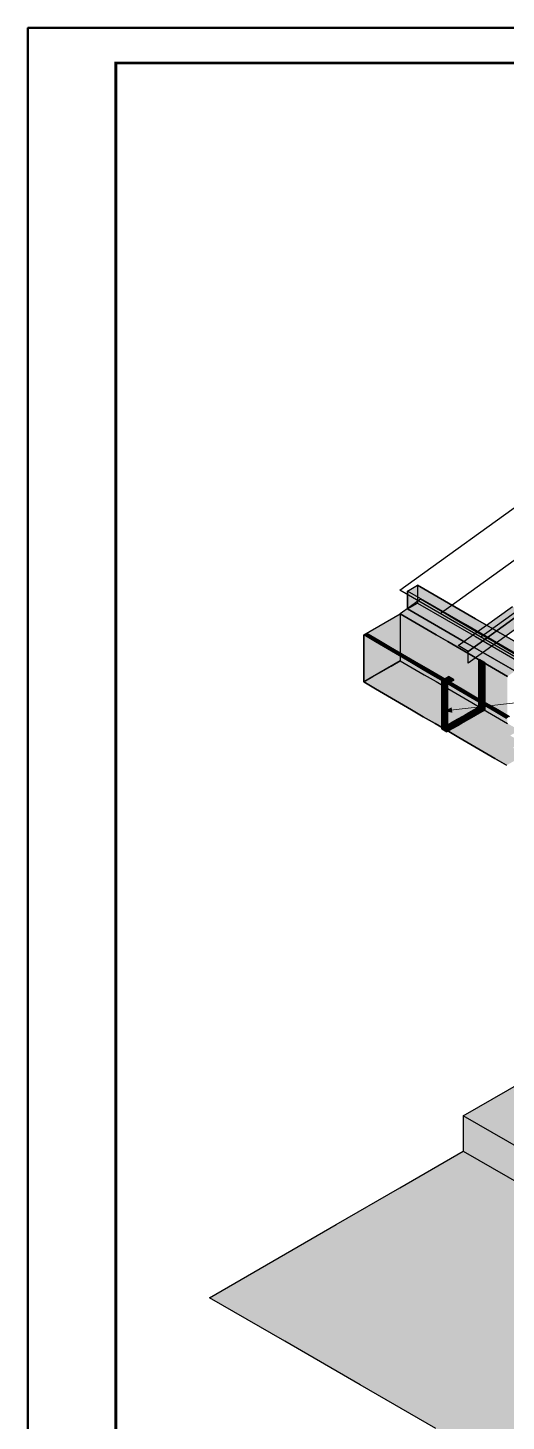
# Model space of a CAD drawing. Header units: metres. Extents: x 0 to 18.2, y -10 to 8.9.
# Drawn here: x 0 to 2.04, y 2.97 to 8.91 of the extents above; entities that cross this region are included whole.
import ezdxf

# ---------------------------------------------------------------- set-up
doc = ezdxf.new("R2010")
doc.units = ezdxf.units.M
doc.header["$LTSCALE"] = 0.25
doc.layers.add('ISO-ARISTAS', color=8, linetype='CONTINUOUS')
doc.layers.add('ISO-CONCRETO-SUP', color=254, linetype='CONTINUOUS', true_color=0xe8e8e8)
doc.layers.add('LLAMADAS', color=30, linetype='CONTINUOUS', lineweight=18)
doc.layers.add('MARCO', color=7, linetype='CONTINUOUS', lineweight=50)

msp = doc.modelspace()

# ---------------------------------------------------------------- linework, layer by layer
at = {"layer": 'ISO-ARISTAS', "color": 250}
for p, q in [((1.5853, 6.5139), (3.675, 8.022)), ((3.8482, 7.922), (1.7585, 6.4139)), ((4.0214, 7.822), (1.9317, 6.3139)), ((1.6182, 6.5107), (1.6615, 6.5357)), ((1.6182, 6.5107), (1.6615, 6.5357)), ((1.6615, 6.5357), (1.6615, 6.4597)), ((1.9089, 6.3929), (1.6615, 6.5357)), ((1.6615, 6.5357), (1.6615, 6.4597)), ((1.6615, 6.5357), (1.9089, 6.3929)), ((3.3173, 5.5139), (1.5853, 6.5139)), ((1.6182, 6.4347), (1.6182, 6.5107)), ((1.8656, 6.3679), (1.6182, 6.5107)), ((1.6182, 6.5107), (1.6182, 6.4347)), ((1.8656, 6.3679), (1.6182, 6.5107)), ((1.6745, 6.4755), (1.6312, 6.4445)), ((1.7252, 6.4459), (1.6745, 6.4755)), ((1.432, 6.3235), (1.5879, 6.4135)), ((1.6312, 6.4445), (1.5879, 6.4135)), ((1.6386, 6.3839), (1.5879, 6.4135)), ((1.5879, 6.4135), (1.5879, 6.3635)), ((1.5879, 6.4135), (1.6386, 6.3839)), ((1.5879, 6.4135), (1.5879, 6.2135)), ((1.6615, 6.4597), (1.6182, 6.4347)), ((1.6182, 6.4347), (1.6615, 6.4597)), ((1.8656, 6.2919), (1.6182, 6.4347)), ((1.6182, 6.4347), (1.8656, 6.2919)), ((1.6615, 6.4597), (1.9089, 6.3169)), ((1.6615, 6.4597), (1.9089, 6.3169)), ((1.776, 6.4163), (1.7252, 6.4459)), ((1.8268, 6.3867), (1.776, 6.4163)), ((1.8347, 6.2785), (2.0656, 6.4452)), ((2.1089, 6.4202), (1.878, 6.2535)), ((1.878, 6.2535), (2.1089, 6.4202)), ((1.5879, 6.3635), (1.5879, 6.3135)), ((1.6894, 6.3543), (1.6386, 6.3839)), ((1.6386, 6.3839), (1.6894, 6.3543)), ((1.7402, 6.3247), (1.6894, 6.3543)), ((1.6894, 6.3543), (1.7402, 6.3247)), ((1.8775, 6.3571), (1.8268, 6.3867)), ((2.1131, 6.225), (1.8656, 6.3679)), ((2.1131, 6.225), (1.8656, 6.3679)), ((1.9283, 6.3275), (1.8775, 6.3571)), ((2.1089, 6.3702), (1.878, 6.2035)), ((2.1564, 6.25), (1.9089, 6.3929)), ((1.9089, 6.3929), (2.1564, 6.25)), ((1.432, 6.3235), (1.445, 6.331)), ((1.432, 6.1235), (1.432, 6.3235)), ((1.4828, 6.2939), (1.432, 6.3235)), ((1.432, 6.3235), (1.432, 6.2735)), ((1.4828, 6.2939), (1.432, 6.3235)), ((1.445, 6.331), (1.4958, 6.3014)), ((1.5335, 6.2643), (1.4828, 6.2939)), ((1.5335, 6.2643), (1.4828, 6.2939)), ((1.4958, 6.3014), (1.5465, 6.2718)), ((1.5879, 6.3135), (1.5879, 6.2635)), ((1.7909, 6.2951), (1.7402, 6.3247)), ((1.7402, 6.3247), (1.7909, 6.2951)), ((1.8417, 6.2655), (1.7909, 6.2951)), ((1.7909, 6.2951), (1.8417, 6.2655)), ((2.1131, 6.149), (1.8656, 6.2919)), ((1.8656, 6.2919), (2.1131, 6.149)), ((1.9089, 6.3169), (2.1564, 6.174)), ((1.9089, 6.3169), (2.1564, 6.174)), ((1.9791, 6.2979), (1.9283, 6.3275)), ((2.0299, 6.2683), (1.9791, 6.2979)), ((1.432, 6.2735), (1.432, 6.2235)), ((1.5843, 6.2347), (1.5335, 6.2643)), ((1.5843, 6.2347), (1.5335, 6.2643)), ((1.5465, 6.2718), (1.5973, 6.2422)), ((1.6351, 6.2051), (1.5843, 6.2347)), ((1.6351, 6.2051), (1.5843, 6.2347)), ((1.5879, 6.2635), (1.5879, 6.2135)), ((1.5973, 6.2422), (1.6481, 6.2126)), ((1.878, 6.2535), (1.8347, 6.2785)), ((1.8925, 6.2359), (1.8417, 6.2655)), ((1.8417, 6.2655), (1.8925, 6.2359)), ((1.878, 6.2035), (1.878, 6.2535)), ((1.9432, 6.2063), (1.8925, 6.2359)), ((1.8925, 6.2359), (1.9432, 6.2063)), ((2.0806, 6.2387), (2.0299, 6.2683)), ((1.432, 6.2235), (1.432, 6.1735)), ((1.5879, 6.2135), (1.432, 6.1235)), ((1.432, 6.1735), (1.432, 6.1235)), ((1.5099, 6.1685), (1.5489, 6.191)), ((1.5489, 6.191), (1.5879, 6.2135)), ((1.5879, 6.2135), (1.6386, 6.1839)), ((1.5879, 6.2135), (1.6386, 6.1839)), ((1.6858, 6.1755), (1.6351, 6.2051)), ((1.6858, 6.1755), (1.6351, 6.2051)), ((1.6386, 6.1839), (1.6894, 6.1543)), ((1.6386, 6.1839), (1.6894, 6.1543)), ((1.6481, 6.2126), (1.6988, 6.183)), ((1.7366, 6.1459), (1.6858, 6.1755)), ((1.7366, 6.1459), (1.6858, 6.1755)), ((1.6988, 6.183), (1.7496, 6.1534)), ((1.9233, 6.2179), (1.926, 6.2194)), ((1.9233, 6.2179), (1.926, 6.2194)), ((1.9233, 6.1888), (1.9233, 6.2179)), ((1.9453, 6.2051), (1.9233, 6.2179)), ((1.9233, 6.2179), (1.9233, 6.1888)), ((1.9453, 6.2051), (1.9233, 6.2179)), ((1.9233, 6.1598), (1.9233, 6.1888)), ((1.9233, 6.1888), (1.9233, 6.1598)), ((1.926, 6.2194), (1.926, 6.1904)), ((1.948, 6.2067), (1.926, 6.2194)), ((1.926, 6.2194), (1.926, 6.1904)), ((1.926, 6.2194), (1.948, 6.2067)), ((1.926, 6.1904), (1.926, 6.1614)), ((1.926, 6.1904), (1.926, 6.1614)), ((1.994, 6.1767), (1.9432, 6.2063)), ((1.9432, 6.2063), (1.994, 6.1767)), ((1.9453, 6.2051), (1.948, 6.2067)), ((1.948, 6.2067), (1.9453, 6.2051)), ((1.9453, 6.1761), (1.9453, 6.2051)), ((1.9453, 6.1761), (1.9453, 6.2051)), ((1.9453, 6.1471), (1.9453, 6.1761)), ((1.9453, 6.1471), (1.9453, 6.1761)), ((1.948, 6.1777), (1.948, 6.2067)), ((1.948, 6.2067), (1.948, 6.1777)), ((1.948, 6.1487), (1.948, 6.1777)), ((1.948, 6.1777), (1.948, 6.1487)), ((2.0448, 6.1471), (1.994, 6.1767)), ((1.994, 6.1767), (2.0448, 6.1471)), ((1.432, 6.1235), (1.471, 6.146)), ((1.4828, 6.0939), (1.432, 6.1235)), ((1.432, 6.1235), (1.4828, 6.0939)), ((1.471, 6.146), (1.5099, 6.1685)), ((1.6894, 6.1543), (1.7402, 6.1247)), ((1.6894, 6.1543), (1.7402, 6.1247)), ((1.7874, 6.1163), (1.7366, 6.1459)), ((1.7874, 6.1163), (1.7366, 6.1459)), ((1.7402, 6.1247), (1.7909, 6.0951)), ((1.7402, 6.1247), (1.7909, 6.0951)), ((1.7496, 6.1534), (1.8004, 6.1238)), ((1.7647, 6.1294), (1.779, 6.1377)), ((1.7647, 6.1294), (1.779, 6.1377)), ((1.779, 6.1346), (1.7647, 6.1263)), ((1.7647, 6.1263), (1.779, 6.1346)), ((1.7647, 6.1263), (1.7647, 6.1294)), ((1.7867, 6.1167), (1.7647, 6.1294)), ((1.7867, 6.1167), (1.7647, 6.1294)), ((1.7647, 6.1294), (1.7647, 6.1263)), ((1.7647, 6.1263), (1.7674, 6.1278)), ((1.7647, 6.1263), (1.7674, 6.1278)), ((1.7647, 6.0972), (1.7647, 6.1263)), ((1.7867, 6.1136), (1.7647, 6.1263)), ((1.7647, 6.1263), (1.7647, 6.0972)), ((1.7867, 6.1136), (1.7647, 6.1263)), ((1.7867, 6.1136), (1.7647, 6.1263)), ((1.7647, 6.1263), (1.7867, 6.1136)), ((1.7674, 6.1278), (1.7674, 6.0988)), ((1.7894, 6.1151), (1.7674, 6.1278)), ((1.7674, 6.1278), (1.7674, 6.0988)), ((1.7674, 6.1278), (1.7894, 6.1151)), ((1.779, 6.1377), (1.7934, 6.146)), ((1.779, 6.1377), (1.7934, 6.146)), ((1.7934, 6.1428), (1.779, 6.1346)), ((1.779, 6.1346), (1.7934, 6.1428)), ((1.801, 6.125), (1.7867, 6.1167)), ((1.7867, 6.1167), (1.801, 6.125)), ((1.801, 6.1219), (1.7867, 6.1136)), ((1.801, 6.1219), (1.7867, 6.1136)), ((1.7867, 6.1136), (1.7867, 6.1167)), ((1.7867, 6.1136), (1.7867, 6.1167)), ((1.7867, 6.1136), (1.7894, 6.1151)), ((1.7894, 6.1151), (1.7867, 6.1136)), ((1.8381, 6.0867), (1.7874, 6.1163)), ((1.8381, 6.0867), (1.7874, 6.1163)), ((1.7894, 6.0861), (1.7894, 6.1151)), ((1.7894, 6.1151), (1.7894, 6.0861)), ((1.7934, 6.146), (1.7934, 6.1428)), ((1.8154, 6.1333), (1.7934, 6.146)), ((1.7934, 6.146), (1.7934, 6.1428)), ((1.7934, 6.146), (1.8154, 6.1333)), ((1.7934, 6.1428), (1.8154, 6.1301)), ((1.7934, 6.1428), (1.8154, 6.1301)), ((1.8004, 6.1238), (1.8511, 6.0942)), ((1.8154, 6.1333), (1.801, 6.125)), ((1.801, 6.125), (1.8154, 6.1333)), ((1.8154, 6.1301), (1.801, 6.1219)), ((1.8154, 6.1301), (1.801, 6.1219)), ((1.8154, 6.1301), (1.8154, 6.1333)), ((1.8154, 6.1333), (1.8154, 6.1301)), ((1.9233, 6.1308), (1.9233, 6.1598)), ((1.9233, 6.1598), (1.9233, 6.1308)), ((1.9233, 6.1017), (1.9233, 6.1308)), ((1.9233, 6.1308), (1.9233, 6.1017)), ((1.926, 6.1614), (1.926, 6.1324)), ((1.926, 6.1614), (1.926, 6.1324)), ((1.926, 6.1324), (1.926, 6.1033)), ((1.926, 6.1324), (1.926, 6.1033)), ((1.9453, 6.1181), (1.9453, 6.1471)), ((1.9453, 6.1181), (1.9453, 6.1471)), ((1.9453, 6.089), (1.9453, 6.1181)), ((1.9453, 6.089), (1.9453, 6.1181)), ((1.948, 6.1197), (1.948, 6.1487)), ((1.948, 6.1487), (1.948, 6.1197)), ((1.948, 6.0906), (1.948, 6.1197)), ((1.948, 6.1197), (1.948, 6.0906)), ((1.5335, 6.0643), (1.4828, 6.0939)), ((1.4828, 6.0939), (1.5335, 6.0643)), ((1.5843, 6.0347), (1.5335, 6.0643)), ((1.5335, 6.0643), (1.5843, 6.0347)), ((1.7647, 6.0682), (1.7647, 6.0972)), ((1.7647, 6.0972), (1.7647, 6.0682)), ((1.7647, 6.0392), (1.7647, 6.0682)), ((1.7647, 6.0682), (1.7647, 6.0392)), ((1.7674, 6.0988), (1.7674, 6.0698)), ((1.7674, 6.0988), (1.7674, 6.0698)), ((1.7674, 6.0698), (1.7674, 6.0408)), ((1.7674, 6.0698), (1.7674, 6.0408)), ((1.7867, 6.0845), (1.7867, 6.1136)), ((1.7867, 6.0845), (1.7867, 6.1136)), ((1.7867, 6.0555), (1.7867, 6.0845)), ((1.7867, 6.0555), (1.7867, 6.0845)), ((1.7867, 6.0265), (1.7867, 6.0555)), ((1.7867, 6.0265), (1.7867, 6.0555)), ((1.7894, 6.0571), (1.7894, 6.0861)), ((1.7894, 6.0861), (1.7894, 6.0571)), ((1.7894, 6.0281), (1.7894, 6.0571)), ((1.7894, 6.0571), (1.7894, 6.0281)), ((1.7909, 6.0951), (1.8417, 6.0655)), ((1.7909, 6.0951), (1.8417, 6.0655)), ((1.8889, 6.0571), (1.8381, 6.0867)), ((1.8889, 6.0571), (1.8381, 6.0867)), ((1.8417, 6.0655), (1.8925, 6.0359)), ((1.8417, 6.0655), (1.8925, 6.0359)), ((1.8511, 6.0942), (1.9019, 6.0646)), ((1.9397, 6.0275), (1.8889, 6.0571)), ((1.9397, 6.0275), (1.8889, 6.0571)), ((1.9019, 6.0646), (1.9527, 6.035)), ((1.9233, 6.0727), (1.9233, 6.1017)), ((1.9233, 6.1017), (1.9233, 6.0727)), ((1.9233, 6.0437), (1.9233, 6.0727)), ((1.9233, 6.0727), (1.9233, 6.0437)), ((1.926, 6.1033), (1.926, 6.0743)), ((1.926, 6.1033), (1.926, 6.0743)), ((1.926, 6.0743), (1.926, 6.0453)), ((1.926, 6.0743), (1.926, 6.0453)), ((1.9453, 6.06), (1.9453, 6.089)), ((1.9453, 6.06), (1.9453, 6.089)), ((1.9453, 6.031), (1.9453, 6.06)), ((1.9453, 6.031), (1.9453, 6.06)), ((1.948, 6.0616), (1.948, 6.0906)), ((1.948, 6.0906), (1.948, 6.0616)), ((1.948, 6.0326), (1.948, 6.0616)), ((1.948, 6.0616), (1.948, 6.0326)), ((1.6351, 6.0051), (1.5843, 6.0347)), ((1.5843, 6.0347), (1.6351, 6.0051)), ((1.6858, 5.9755), (1.6351, 6.0051)), ((1.6351, 6.0051), (1.6858, 5.9755)), ((1.7647, 6.0102), (1.7647, 6.0392)), ((1.7647, 6.0392), (1.7647, 6.0102)), ((1.7647, 5.9811), (1.7647, 6.0102)), ((1.7647, 6.0102), (1.7647, 5.9811)), ((1.7674, 6.0408), (1.7674, 6.0117)), ((1.7674, 6.0408), (1.7674, 6.0117)), ((1.7674, 6.0117), (1.7674, 5.9827)), ((1.7674, 6.0117), (1.7674, 5.9827)), ((1.7867, 5.9975), (1.7867, 6.0265)), ((1.7867, 5.9975), (1.7867, 6.0265)), ((1.7867, 5.9684), (1.7867, 5.9975)), ((1.7867, 5.9684), (1.7867, 5.9975)), ((1.7894, 5.999), (1.7894, 6.0281)), ((1.7894, 6.0281), (1.7894, 5.999)), ((1.7894, 5.97), (1.7894, 5.999)), ((1.7894, 5.999), (1.7894, 5.97)), ((1.8799, 5.9928), (1.903, 6.0061)), ((1.8799, 5.9928), (1.903, 6.0061)), ((1.903, 6.003), (1.8799, 5.9896)), ((1.8799, 5.9896), (1.903, 6.003)), ((1.8925, 6.0359), (1.9432, 6.0063)), ((1.8925, 6.0359), (1.9432, 6.0063)), ((1.903, 6.0061), (1.926, 6.0194)), ((1.903, 6.0061), (1.926, 6.0194)), ((1.926, 6.0163), (1.903, 6.003)), ((1.903, 6.003), (1.926, 6.0163)), ((1.9233, 6.0147), (1.9233, 6.0437)), ((1.9233, 6.0437), (1.9233, 6.0147)), ((1.9233, 6.0147), (1.926, 6.0163)), ((1.926, 6.0163), (1.9233, 6.0147)), ((1.9453, 6.002), (1.9233, 6.0147)), ((1.9233, 6.0147), (1.9453, 6.002)), ((1.948, 6.0067), (1.925, 5.9934)), ((1.925, 5.9934), (1.948, 6.0067)), ((1.948, 6.0036), (1.925, 5.9903)), ((1.948, 6.0036), (1.925, 5.9903)), ((1.926, 6.0453), (1.926, 6.0163)), ((1.926, 6.0453), (1.926, 6.0163)), ((1.948, 6.0067), (1.926, 6.0194)), ((1.926, 6.0194), (1.926, 6.0163)), ((1.926, 6.0194), (1.926, 6.0163)), ((1.926, 6.0194), (1.948, 6.0067)), ((1.926, 6.0163), (1.948, 6.0036)), ((1.926, 6.0163), (1.948, 6.0036)), ((1.926, 6.0163), (1.948, 6.0036)), ((1.926, 6.0163), (1.948, 6.0036)), ((1.9904, 5.9979), (1.9397, 6.0275)), ((1.9904, 5.9979), (1.9397, 6.0275)), ((1.9432, 6.0063), (1.994, 5.9767)), ((1.9432, 6.0063), (1.994, 5.9767)), ((1.9453, 6.002), (1.9453, 6.031)), ((1.9453, 6.002), (1.9453, 6.031)), ((1.948, 6.0036), (1.9453, 6.002)), ((1.948, 6.0036), (1.9453, 6.002)), ((1.948, 6.0036), (1.948, 6.0326)), ((1.948, 6.0326), (1.948, 6.0036)), ((1.948, 6.0036), (1.948, 6.0067)), ((1.948, 6.0067), (1.948, 6.0036)), ((1.9527, 6.035), (2.0034, 6.0054)), ((2.0412, 5.9683), (1.9904, 5.9979)), ((2.0412, 5.9683), (1.9904, 5.9979)), ((2.0034, 6.0054), (2.0542, 5.9758)), ((1.7366, 5.9459), (1.6858, 5.9755)), ((1.6858, 5.9755), (1.7366, 5.9459)), ((1.7874, 5.9163), (1.7366, 5.9459)), ((1.7366, 5.9459), (1.7874, 5.9163)), ((1.7647, 5.9521), (1.7647, 5.9811)), ((1.7647, 5.9811), (1.7647, 5.9521)), ((1.7647, 5.9231), (1.7647, 5.9521)), ((1.7647, 5.9521), (1.7647, 5.9231)), ((1.7647, 5.9263), (1.7877, 5.9396)), ((1.7647, 5.9263), (1.7877, 5.9396)), ((1.7877, 5.9364), (1.7647, 5.9231)), ((1.7647, 5.9231), (1.7877, 5.9364)), ((1.7674, 5.9827), (1.7674, 5.9537)), ((1.7674, 5.9827), (1.7674, 5.9537)), ((1.7674, 5.9537), (1.7674, 5.9247)), ((1.7674, 5.9537), (1.7674, 5.9247)), ((1.7867, 5.9394), (1.7867, 5.9684)), ((1.7867, 5.9394), (1.7867, 5.9684)), ((1.7867, 5.9104), (1.7867, 5.9394)), ((1.7867, 5.9104), (1.7867, 5.9394)), ((1.7877, 5.9396), (1.8108, 5.9529)), ((1.7877, 5.9396), (1.8108, 5.9529)), ((1.8108, 5.9497), (1.7877, 5.9364)), ((1.7877, 5.9364), (1.8108, 5.9497)), ((1.7894, 5.941), (1.7894, 5.97)), ((1.7894, 5.97), (1.7894, 5.941)), ((1.7894, 5.912), (1.7894, 5.941)), ((1.7894, 5.941), (1.7894, 5.912)), ((1.8328, 5.9402), (1.8097, 5.9269)), ((1.8097, 5.9269), (1.8328, 5.9402)), ((1.8328, 5.937), (1.8097, 5.9237)), ((1.8328, 5.937), (1.8097, 5.9237)), ((1.8108, 5.9529), (1.8338, 5.9662)), ((1.8108, 5.9529), (1.8338, 5.9662)), ((1.8338, 5.963), (1.8108, 5.9497)), ((1.8108, 5.9497), (1.8338, 5.963)), ((1.8558, 5.9535), (1.8328, 5.9402)), ((1.8328, 5.9402), (1.8558, 5.9535)), ((1.8558, 5.9503), (1.8328, 5.937)), ((1.8558, 5.9503), (1.8328, 5.937)), ((1.8338, 5.9662), (1.8569, 5.9795)), ((1.8338, 5.9662), (1.8569, 5.9795)), ((1.8569, 5.9763), (1.8338, 5.963)), ((1.8338, 5.963), (1.8569, 5.9763)), ((1.8789, 5.9668), (1.8558, 5.9535)), ((1.8558, 5.9535), (1.8789, 5.9668)), ((1.8789, 5.9636), (1.8558, 5.9503)), ((1.8789, 5.9636), (1.8558, 5.9503)), ((1.8569, 5.9795), (1.8799, 5.9928)), ((1.8569, 5.9795), (1.8799, 5.9928)), ((1.8799, 5.9896), (1.8569, 5.9763)), ((1.8569, 5.9763), (1.8799, 5.9896)), ((1.9019, 5.9801), (1.8789, 5.9668)), ((1.8789, 5.9668), (1.9019, 5.9801)), ((1.9019, 5.9769), (1.8789, 5.9636)), ((1.9019, 5.9769), (1.8789, 5.9636)), ((1.925, 5.9934), (1.9019, 5.9801)), ((1.9019, 5.9801), (1.925, 5.9934)), ((1.925, 5.9903), (1.9019, 5.9769)), ((1.925, 5.9903), (1.9019, 5.9769)), ((1.994, 5.9767), (2.0448, 5.9471)), ((1.994, 5.9767), (2.0448, 5.9471)), ((1.7647, 5.9231), (1.7647, 5.9263)), ((1.7867, 5.9136), (1.7647, 5.9263)), ((1.7867, 5.9136), (1.7647, 5.9263)), ((1.7647, 5.9263), (1.7647, 5.9231)), ((1.7647, 5.9231), (1.7674, 5.9247)), ((1.7674, 5.9247), (1.7647, 5.9231)), ((1.7867, 5.9104), (1.7647, 5.9231)), ((1.7647, 5.9231), (1.7867, 5.9104)), ((1.7867, 5.9104), (1.7647, 5.9231)), ((1.7647, 5.9231), (1.7867, 5.9104)), ((1.7674, 5.9247), (1.7894, 5.912)), ((1.7674, 5.9247), (1.7894, 5.912)), ((1.8097, 5.9269), (1.7867, 5.9136)), ((1.7867, 5.9136), (1.8097, 5.9269)), ((1.8097, 5.9237), (1.7867, 5.9104)), ((1.8097, 5.9237), (1.7867, 5.9104)), ((1.7867, 5.9104), (1.7867, 5.9136)), ((1.7867, 5.9104), (1.7867, 5.9136)), ((1.7894, 5.912), (1.7867, 5.9104)), ((1.7894, 5.912), (1.7867, 5.9104)), ((1.8381, 5.8867), (1.7874, 5.9163)), ((1.7874, 5.9163), (1.8381, 5.8867)), ((1.8889, 5.8571), (1.8381, 5.8867)), ((1.8381, 5.8867), (1.8889, 5.8571)), ((1.9397, 5.8275), (1.8889, 5.8571)), ((1.8889, 5.8571), (1.9397, 5.8275)), ((1.9904, 5.7979), (1.9397, 5.8275)), ((1.9397, 5.8275), (1.9904, 5.7979)), ((2.0412, 5.7683), (1.9904, 5.7979)), ((1.9904, 5.7979), (2.0412, 5.7683)), ((1.8563, 4.275), (2.1811, 4.4625)), ((2.178, 4.0893), (1.8563, 4.275)), ((2.178, 4.0893), (1.8563, 4.275)), ((1.8563, 4.275), (1.8563, 4.125)), ((1.5857, 3.9688), (1.8563, 4.125)), ((1.8563, 4.125), (2.178, 3.9393)), ((1.8563, 4.125), (2.178, 3.9393)), ((1.3151, 3.8125), (1.5857, 3.9688)), ((1.0444, 3.6562), (1.3151, 3.8125)), ((0.7738, 3.5), (1.0444, 3.6562)), ((1.0955, 3.3143), (0.7738, 3.5)), ((1.4171, 3.1286), (1.0955, 3.3143)), ((1.7388, 2.9429), (1.4171, 3.1286))]:
    msp.add_line(p, q, dxfattribs=at)
at = {"layer": 'ISO-CONCRETO-SUP', "true_color": 0x575d65}
for points in [[(1.6615, 6.4597), (1.6182, 6.4347), (1.6615, 6.5357), (1.6182, 6.5107)], [(2.1089, 6.3702), (1.878, 6.2035), (2.1089, 6.4202), (1.878, 6.2535)]]:
    msp.add_solid(points, dxfattribs=at)
at = {"layer": 'ISO-CONCRETO-SUP', "true_color": 0x6b737d}
for points in [[(1.6615, 6.5357), (1.9089, 6.3929), (1.6182, 6.5107), (1.8656, 6.3679)], [(1.6615, 6.4597), (1.9089, 6.3169), (1.6182, 6.4347), (1.8656, 6.2919)], [(1.9089, 6.3929), (2.1564, 6.25), (1.8656, 6.3679), (2.1131, 6.225)], [(1.9089, 6.3169), (2.1564, 6.174), (1.8656, 6.2919), (2.1131, 6.149)]]:
    msp.add_solid(points, dxfattribs=at)
at = {"layer": 'ISO-CONCRETO-SUP', "true_color": 0x616771}
for points in [[(1.6615, 6.4597), (1.9089, 6.3169), (1.6615, 6.5357), (1.9089, 6.3929)], [(1.6182, 6.4347), (1.8656, 6.2919), (1.6182, 6.5107), (1.8656, 6.3679)], [(1.8656, 6.2919), (2.1131, 6.149), (1.8656, 6.3679), (2.1131, 6.225)], [(1.9089, 6.3169), (2.1564, 6.174), (1.9089, 6.3929), (2.1564, 6.25)]]:
    msp.add_solid(points, dxfattribs=at)
at = {"layer": 'ISO-CONCRETO-SUP', "true_color": 0xbcc2c9}
for points in [[(1.6312, 6.4445), (1.6819, 6.4149), (1.6745, 6.4755), (1.7252, 6.4459)], [(1.5879, 6.4135), (1.6386, 6.3839), (1.6312, 6.4445), (1.6819, 6.4149)], [(1.6386, 6.3839), (1.6894, 6.3543), (1.6819, 6.4149), (1.7327, 6.3853)], [(1.6819, 6.4149), (1.7327, 6.3853), (1.7252, 6.4459), (1.776, 6.4163)], [(1.7327, 6.3853), (1.7835, 6.3557), (1.776, 6.4163), (1.8268, 6.3867)], [(1.6894, 6.3543), (1.7402, 6.3247), (1.7327, 6.3853), (1.7835, 6.3557)], [(1.7402, 6.3247), (1.7909, 6.2951), (1.7835, 6.3557), (1.8342, 6.3261)], [(1.7835, 6.3557), (1.8342, 6.3261), (1.8268, 6.3867), (1.8775, 6.3571)], [(1.8342, 6.3261), (1.885, 6.2965), (1.8775, 6.3571), (1.9283, 6.3275)], [(1.7909, 6.2951), (1.8417, 6.2655), (1.8342, 6.3261), (1.885, 6.2965)], [(1.8417, 6.2655), (1.8925, 6.2359), (1.885, 6.2965), (1.9358, 6.2669)], [(1.885, 6.2965), (1.9358, 6.2669), (1.9283, 6.3275), (1.9791, 6.2979)], [(1.9358, 6.2669), (1.9865, 6.2373), (1.9791, 6.2979), (2.0299, 6.2683)], [(1.8925, 6.2359), (1.9432, 6.2063), (1.9358, 6.2669), (1.9865, 6.2373)], [(1.9432, 6.2063), (1.994, 6.1767), (1.9865, 6.2373), (2.0373, 6.2077)], [(1.9865, 6.2373), (2.0373, 6.2077), (2.0299, 6.2683), (2.0806, 6.2387)], [(2.0373, 6.2077), (2.0881, 6.1781), (2.0806, 6.2387), (2.1314, 6.2091)], [(1.994, 6.1767), (2.0448, 6.1471), (2.0373, 6.2077), (2.0881, 6.1781)]]:
    msp.add_solid(points, dxfattribs=at)
at = {"layer": 'ISO-CONCRETO-SUP', "true_color": 0xa4a7ab}
msp.add_solid([(1.5879, 6.2135), (1.432, 6.1235), (1.5879, 6.4135), (1.432, 6.3235)], dxfattribs=at)
at = {"layer": 'ISO-CONCRETO-SUP', "true_color": 0xa5aab0}
for points in [[(1.5879, 6.3635), (1.6386, 6.3339), (1.5879, 6.4135), (1.6386, 6.3839)], [(1.5879, 6.3135), (1.6386, 6.2839), (1.5879, 6.3635), (1.6386, 6.3339)], [(1.6386, 6.3339), (1.6894, 6.3043), (1.6386, 6.3839), (1.6894, 6.3543)], [(1.6894, 6.3043), (1.7402, 6.2747), (1.6894, 6.3543), (1.7402, 6.3247)], [(1.432, 6.2735), (1.4828, 6.2439), (1.432, 6.3235), (1.4828, 6.2939)], [(1.4828, 6.2439), (1.5335, 6.2143), (1.4828, 6.2939), (1.5335, 6.2643)], [(1.5879, 6.2635), (1.6386, 6.2339), (1.5879, 6.3135), (1.6386, 6.2839)], [(1.6386, 6.2839), (1.6894, 6.2543), (1.6386, 6.3339), (1.6894, 6.3043)], [(1.6894, 6.2543), (1.7402, 6.2247), (1.6894, 6.3043), (1.7402, 6.2747)], [(1.7402, 6.2747), (1.7909, 6.2451), (1.7402, 6.3247), (1.7909, 6.2951)], [(1.7909, 6.2451), (1.8417, 6.2155), (1.7909, 6.2951), (1.8417, 6.2655)], [(1.432, 6.2235), (1.4828, 6.1939), (1.432, 6.2735), (1.4828, 6.2439)], [(1.4828, 6.1939), (1.5335, 6.1643), (1.4828, 6.2439), (1.5335, 6.2143)], [(1.5335, 6.2143), (1.5843, 6.1847), (1.5335, 6.2643), (1.5843, 6.2347)], [(1.5843, 6.1847), (1.6351, 6.1551), (1.5843, 6.2347), (1.6351, 6.2051)], [(1.5879, 6.2135), (1.6386, 6.1839), (1.5879, 6.2635), (1.6386, 6.2339)], [(1.6386, 6.2339), (1.6894, 6.2043), (1.6386, 6.2839), (1.6894, 6.2543)], [(1.6386, 6.1839), (1.6894, 6.1543), (1.6386, 6.2339), (1.6894, 6.2043)], [(1.6894, 6.2043), (1.7402, 6.1747), (1.6894, 6.2543), (1.7402, 6.2247)], [(1.7402, 6.2247), (1.7909, 6.1951), (1.7402, 6.2747), (1.7909, 6.2451)], [(1.7909, 6.1951), (1.8417, 6.1655), (1.7909, 6.2451), (1.8417, 6.2155)], [(1.8417, 6.2155), (1.8925, 6.1859), (1.8417, 6.2655), (1.8925, 6.2359)], [(1.8925, 6.1859), (1.9432, 6.1563), (1.8925, 6.2359), (1.9432, 6.2063)], [(1.432, 6.1735), (1.4828, 6.1439), (1.432, 6.2235), (1.4828, 6.1939)], [(1.432, 6.1235), (1.4828, 6.0939), (1.432, 6.1735), (1.4828, 6.1439)], [(1.4828, 6.1439), (1.5335, 6.1143), (1.4828, 6.1939), (1.5335, 6.1643)], [(1.5335, 6.1643), (1.5843, 6.1347), (1.5335, 6.2143), (1.5843, 6.1847)], [(1.5843, 6.1347), (1.6351, 6.1051), (1.5843, 6.1847), (1.6351, 6.1551)], [(1.6351, 6.1551), (1.6858, 6.1255), (1.6351, 6.2051), (1.6858, 6.1755)], [(1.6858, 6.1255), (1.7366, 6.0959), (1.6858, 6.1755), (1.7366, 6.1459)], [(1.6894, 6.1543), (1.7402, 6.1247), (1.6894, 6.2043), (1.7402, 6.1747)], [(1.7402, 6.1747), (1.7909, 6.1451), (1.7402, 6.2247), (1.7909, 6.1951)], [(1.7402, 6.1247), (1.7909, 6.0951), (1.7402, 6.1747), (1.7909, 6.1451)], [(1.7909, 6.1451), (1.8417, 6.1155), (1.7909, 6.1951), (1.8417, 6.1655)], [(1.8417, 6.1655), (1.8925, 6.1359), (1.8417, 6.2155), (1.8925, 6.1859)], [(1.8925, 6.1359), (1.9432, 6.1063), (1.8925, 6.1859), (1.9432, 6.1563)], [(1.9432, 6.1563), (1.994, 6.1267), (1.9432, 6.2063), (1.994, 6.1767)], [(1.994, 6.1267), (2.0448, 6.0971), (1.994, 6.1767), (2.0448, 6.1471)], [(1.4828, 6.0939), (1.5335, 6.0643), (1.4828, 6.1439), (1.5335, 6.1143)], [(1.5335, 6.1143), (1.5843, 6.0847), (1.5335, 6.1643), (1.5843, 6.1347)], [(1.5335, 6.0643), (1.5843, 6.0347), (1.5335, 6.1143), (1.5843, 6.0847)], [(1.5843, 6.0847), (1.6351, 6.0551), (1.5843, 6.1347), (1.6351, 6.1051)], [(1.6351, 6.1051), (1.6858, 6.0755), (1.6351, 6.1551), (1.6858, 6.1255)], [(1.6858, 6.0755), (1.7366, 6.0459), (1.6858, 6.1255), (1.7366, 6.0959)], [(1.7366, 6.0959), (1.7874, 6.0663), (1.7366, 6.1459), (1.7874, 6.1163)], [(1.7874, 6.0663), (1.8381, 6.0367), (1.7874, 6.1163), (1.8381, 6.0867)], [(1.7909, 6.0951), (1.8417, 6.0655), (1.7909, 6.1451), (1.8417, 6.1155)], [(1.8417, 6.1155), (1.8925, 6.0859), (1.8417, 6.1655), (1.8925, 6.1359)], [(1.8417, 6.0655), (1.8925, 6.0359), (1.8417, 6.1155), (1.8925, 6.0859)], [(1.8925, 6.0859), (1.9432, 6.0563), (1.8925, 6.1359), (1.9432, 6.1063)], [(1.9432, 6.1063), (1.994, 6.0767), (1.9432, 6.1563), (1.994, 6.1267)], [(1.994, 6.0767), (2.0448, 6.0471), (1.994, 6.1267), (2.0448, 6.0971)], [(1.5843, 6.0347), (1.6351, 6.0051), (1.5843, 6.0847), (1.6351, 6.0551)], [(1.6351, 6.0551), (1.6858, 6.0255), (1.6351, 6.1051), (1.6858, 6.0755)], [(1.6351, 6.0051), (1.6858, 5.9755), (1.6351, 6.0551), (1.6858, 6.0255)], [(1.6858, 6.0255), (1.7366, 5.9959), (1.6858, 6.0755), (1.7366, 6.0459)], [(1.7366, 6.0459), (1.7874, 6.0163), (1.7366, 6.0959), (1.7874, 6.0663)], [(1.7874, 6.0163), (1.8381, 5.9867), (1.7874, 6.0663), (1.8381, 6.0367)], [(1.8381, 6.0367), (1.8889, 6.0071), (1.8381, 6.0867), (1.8889, 6.0571)], [(1.8889, 6.0071), (1.9397, 5.9775), (1.8889, 6.0571), (1.9397, 6.0275)], [(1.8925, 6.0359), (1.9432, 6.0063), (1.8925, 6.0859), (1.9432, 6.0563)], [(1.9432, 6.0563), (1.994, 6.0267), (1.9432, 6.1063), (1.994, 6.0767)], [(1.9432, 6.0063), (1.994, 5.9767), (1.9432, 6.0563), (1.994, 6.0267)], [(1.994, 6.0267), (2.0448, 5.9971), (1.994, 6.0767), (2.0448, 6.0471)], [(1.6858, 5.9755), (1.7366, 5.9459), (1.6858, 6.0255), (1.7366, 5.9959)], [(1.7366, 5.9959), (1.7874, 5.9663), (1.7366, 6.0459), (1.7874, 6.0163)], [(1.7366, 5.9459), (1.7874, 5.9163), (1.7366, 5.9959), (1.7874, 5.9663)], [(1.7874, 5.9663), (1.8381, 5.9367), (1.7874, 6.0163), (1.8381, 5.9867)], [(1.8381, 5.9867), (1.8889, 5.9571), (1.8381, 6.0367), (1.8889, 6.0071)], [(1.8889, 5.9571), (1.9397, 5.9275), (1.8889, 6.0071), (1.9397, 5.9775)], [(1.9397, 5.9775), (1.9904, 5.9479), (1.9397, 6.0275), (1.9904, 5.9979)], [(1.9904, 5.9479), (2.0412, 5.9183), (1.9904, 5.9979), (2.0412, 5.9683)], [(1.994, 5.9767), (2.0448, 5.9471), (1.994, 6.0267), (2.0448, 5.9971)], [(1.7874, 5.9163), (1.8381, 5.8867), (1.7874, 5.9663), (1.8381, 5.9367)], [(1.8381, 5.9367), (1.8889, 5.9071), (1.8381, 5.9867), (1.8889, 5.9571)], [(1.8381, 5.8867), (1.8889, 5.8571), (1.8381, 5.9367), (1.8889, 5.9071)], [(1.8889, 5.9071), (1.9397, 5.8775), (1.8889, 5.9571), (1.9397, 5.9275)], [(1.9397, 5.9275), (1.9904, 5.8979), (1.9397, 5.9775), (1.9904, 5.9479)], [(1.9904, 5.8979), (2.0412, 5.8683), (1.9904, 5.9479), (2.0412, 5.9183)], [(1.8889, 5.8571), (1.9397, 5.8275), (1.8889, 5.9071), (1.9397, 5.8775)], [(1.9397, 5.8775), (1.9904, 5.8479), (1.9397, 5.9275), (1.9904, 5.8979)], [(1.9397, 5.8275), (1.9904, 5.7979), (1.9397, 5.8775), (1.9904, 5.8479)], [(1.9904, 5.8479), (2.0412, 5.8183), (1.9904, 5.8979), (2.0412, 5.8683)], [(1.9904, 5.7979), (2.0412, 5.7683), (1.9904, 5.8479), (2.0412, 5.8183)]]:
    msp.add_solid(points, dxfattribs=at)
at = {"layer": 'ISO-CONCRETO-SUP', "true_color": 0x6e7681}
msp.add_solid([(2.0656, 6.4452), (2.1089, 6.4202), (1.8347, 6.2785), (1.878, 6.2535)], dxfattribs=at)
at = {"layer": 'ISO-CONCRETO-SUP', "true_color": 0xb7bcc4}
for points in [[(1.445, 6.331), (1.4958, 6.3014), (1.432, 6.3235), (1.4828, 6.2939)], [(1.4958, 6.3014), (1.5465, 6.2718), (1.4828, 6.2939), (1.5335, 6.2643)], [(1.5465, 6.2718), (1.5973, 6.2422), (1.5335, 6.2643), (1.5843, 6.2347)], [(1.5973, 6.2422), (1.6481, 6.2126), (1.5843, 6.2347), (1.6351, 6.2051)], [(1.5489, 6.191), (1.5997, 6.1614), (1.5099, 6.1685), (1.5607, 6.1389)], [(1.5879, 6.2135), (1.6386, 6.1839), (1.5489, 6.191), (1.5997, 6.1614)], [(1.6386, 6.1839), (1.6894, 6.1543), (1.5997, 6.1614), (1.6504, 6.1318)], [(1.6481, 6.2126), (1.6988, 6.183), (1.6351, 6.2051), (1.6858, 6.1755)], [(1.6988, 6.183), (1.7496, 6.1534), (1.6858, 6.1755), (1.7366, 6.1459)], [(1.471, 6.146), (1.5217, 6.1164), (1.432, 6.1235), (1.4828, 6.0939)], [(1.5099, 6.1685), (1.5607, 6.1389), (1.471, 6.146), (1.5217, 6.1164)], [(1.5217, 6.1164), (1.5725, 6.0868), (1.4828, 6.0939), (1.5335, 6.0643)], [(1.5607, 6.1389), (1.6115, 6.1093), (1.5217, 6.1164), (1.5725, 6.0868)], [(1.5997, 6.1614), (1.6504, 6.1318), (1.5607, 6.1389), (1.6115, 6.1093)], [(1.6504, 6.1318), (1.7012, 6.1022), (1.6115, 6.1093), (1.6622, 6.0797)], [(1.6894, 6.1543), (1.7402, 6.1247), (1.6504, 6.1318), (1.7012, 6.1022)], [(1.7402, 6.1247), (1.7909, 6.0951), (1.7012, 6.1022), (1.752, 6.0726)], [(1.7496, 6.1534), (1.8004, 6.1238), (1.7366, 6.1459), (1.7874, 6.1163)], [(1.8004, 6.1238), (1.8511, 6.0942), (1.7874, 6.1163), (1.8381, 6.0867)], [(1.5725, 6.0868), (1.6233, 6.0572), (1.5335, 6.0643), (1.5843, 6.0347)], [(1.6115, 6.1093), (1.6622, 6.0797), (1.5725, 6.0868), (1.6233, 6.0572)], [(1.6233, 6.0572), (1.674, 6.0276), (1.5843, 6.0347), (1.6351, 6.0051)], [(1.6622, 6.0797), (1.713, 6.0501), (1.6233, 6.0572), (1.674, 6.0276)], [(1.7012, 6.1022), (1.752, 6.0726), (1.6622, 6.0797), (1.713, 6.0501)], [(1.752, 6.0726), (1.8027, 6.043), (1.713, 6.0501), (1.7638, 6.0205)], [(1.7909, 6.0951), (1.8417, 6.0655), (1.752, 6.0726), (1.8027, 6.043)], [(1.8417, 6.0655), (1.8925, 6.0359), (1.8027, 6.043), (1.8535, 6.0134)], [(1.8511, 6.0942), (1.9019, 6.0646), (1.8381, 6.0867), (1.8889, 6.0571)], [(1.9019, 6.0646), (1.9527, 6.035), (1.8889, 6.0571), (1.9397, 6.0275)], [(1.674, 6.0276), (1.7248, 5.998), (1.6351, 6.0051), (1.6858, 5.9755)], [(1.713, 6.0501), (1.7638, 6.0205), (1.674, 6.0276), (1.7248, 5.998)], [(1.7248, 5.998), (1.7756, 5.9684), (1.6858, 5.9755), (1.7366, 5.9459)], [(1.7638, 6.0205), (1.8145, 5.9909), (1.7248, 5.998), (1.7756, 5.9684)], [(1.8027, 6.043), (1.8535, 6.0134), (1.7638, 6.0205), (1.8145, 5.9909)], [(1.8535, 6.0134), (1.9043, 5.9838), (1.8145, 5.9909), (1.8653, 5.9613)], [(1.8925, 6.0359), (1.9432, 6.0063), (1.8535, 6.0134), (1.9043, 5.9838)], [(1.9432, 6.0063), (1.994, 5.9767), (1.9043, 5.9838), (1.955, 5.9542)], [(1.9527, 6.035), (2.0034, 6.0054), (1.9397, 6.0275), (1.9904, 5.9979)], [(2.0034, 6.0054), (2.0542, 5.9758), (1.9904, 5.9979), (2.0412, 5.9683)], [(1.7756, 5.9684), (1.8263, 5.9388), (1.7366, 5.9459), (1.7874, 5.9163)], [(1.8145, 5.9909), (1.8653, 5.9613), (1.7756, 5.9684), (1.8263, 5.9388)], [(1.8263, 5.9388), (1.8771, 5.9092), (1.7874, 5.9163), (1.8381, 5.8867)], [(1.8653, 5.9613), (1.9161, 5.9317), (1.8263, 5.9388), (1.8771, 5.9092)], [(1.9043, 5.9838), (1.955, 5.9542), (1.8653, 5.9613), (1.9161, 5.9317)], [(1.955, 5.9542), (2.0058, 5.9246), (1.9161, 5.9317), (1.9668, 5.9021)], [(1.994, 5.9767), (2.0448, 5.9471), (1.955, 5.9542), (2.0058, 5.9246)], [(2.0448, 5.9471), (2.0955, 5.9175), (2.0058, 5.9246), (2.0566, 5.895)], [(1.8771, 5.9092), (1.9279, 5.8796), (1.8381, 5.8867), (1.8889, 5.8571)], [(1.9161, 5.9317), (1.9668, 5.9021), (1.8771, 5.9092), (1.9279, 5.8796)], [(1.9279, 5.8796), (1.9786, 5.85), (1.8889, 5.8571), (1.9397, 5.8275)], [(1.9668, 5.9021), (2.0176, 5.8725), (1.9279, 5.8796), (1.9786, 5.85)], [(2.0058, 5.9246), (2.0566, 5.895), (1.9668, 5.9021), (2.0176, 5.8725)], [(2.0566, 5.895), (2.1073, 5.8654), (2.0176, 5.8725), (2.0684, 5.8429)], [(1.9786, 5.85), (2.0294, 5.8204), (1.9397, 5.8275), (1.9904, 5.7979)], [(2.0176, 5.8725), (2.0684, 5.8429), (1.9786, 5.85), (2.0294, 5.8204)], [(2.0294, 5.8204), (2.0802, 5.7908), (1.9904, 5.7979), (2.0412, 5.7683)], [(2.0684, 5.8429), (2.1191, 5.8133), (2.0294, 5.8204), (2.0802, 5.7908)]]:
    msp.add_solid(points, dxfattribs=at)
at = {"layer": 'ISO-CONCRETO-SUP', "true_color": 0x6a7481}
for points in [[(1.926, 6.1904), (1.9233, 6.1888), (1.926, 6.2194), (1.9233, 6.2179)], [(1.926, 6.1614), (1.9233, 6.1598), (1.926, 6.1904), (1.9233, 6.1888)], [(1.948, 6.1777), (1.9453, 6.1761), (1.948, 6.2067), (1.9453, 6.2051)], [(1.948, 6.1487), (1.9453, 6.1471), (1.948, 6.1777), (1.9453, 6.1761)], [(1.779, 6.1346), (1.7647, 6.1263), (1.779, 6.1377), (1.7647, 6.1294)], [(1.7674, 6.0988), (1.7647, 6.0972), (1.7674, 6.1278), (1.7647, 6.1263)], [(1.7934, 6.1428), (1.779, 6.1346), (1.7934, 6.146), (1.779, 6.1377)], [(1.801, 6.1219), (1.7867, 6.1136), (1.801, 6.125), (1.7867, 6.1167)], [(1.7894, 6.0861), (1.7867, 6.0845), (1.7894, 6.1151), (1.7867, 6.1136)], [(1.8154, 6.1301), (1.801, 6.1219), (1.8154, 6.1333), (1.801, 6.125)], [(1.926, 6.1324), (1.9233, 6.1308), (1.926, 6.1614), (1.9233, 6.1598)], [(1.926, 6.1033), (1.9233, 6.1017), (1.926, 6.1324), (1.9233, 6.1308)], [(1.948, 6.1197), (1.9453, 6.1181), (1.948, 6.1487), (1.9453, 6.1471)], [(1.948, 6.0906), (1.9453, 6.089), (1.948, 6.1197), (1.9453, 6.1181)], [(1.7674, 6.0698), (1.7647, 6.0682), (1.7674, 6.0988), (1.7647, 6.0972)], [(1.7674, 6.0408), (1.7647, 6.0392), (1.7674, 6.0698), (1.7647, 6.0682)], [(1.7894, 6.0571), (1.7867, 6.0555), (1.7894, 6.0861), (1.7867, 6.0845)], [(1.7894, 6.0281), (1.7867, 6.0265), (1.7894, 6.0571), (1.7867, 6.0555)], [(1.926, 6.0743), (1.9233, 6.0727), (1.926, 6.1033), (1.9233, 6.1017)], [(1.926, 6.0453), (1.9233, 6.0437), (1.926, 6.0743), (1.9233, 6.0727)], [(1.948, 6.0616), (1.9453, 6.06), (1.948, 6.0906), (1.9453, 6.089)], [(1.948, 6.0326), (1.9453, 6.031), (1.948, 6.0616), (1.9453, 6.06)], [(1.7674, 6.0117), (1.7647, 6.0102), (1.7674, 6.0408), (1.7647, 6.0392)], [(1.7674, 5.9827), (1.7647, 5.9811), (1.7674, 6.0117), (1.7647, 6.0102)], [(1.7894, 5.999), (1.7867, 5.9975), (1.7894, 6.0281), (1.7867, 6.0265)], [(1.7894, 5.97), (1.7867, 5.9684), (1.7894, 5.999), (1.7867, 5.9975)], [(1.903, 6.003), (1.8799, 5.9896), (1.903, 6.0061), (1.8799, 5.9928)], [(1.926, 6.0163), (1.903, 6.003), (1.926, 6.0194), (1.903, 6.0061)], [(1.926, 6.0163), (1.9233, 6.0147), (1.926, 6.0453), (1.9233, 6.0437)], [(1.948, 6.0036), (1.925, 5.9903), (1.948, 6.0067), (1.925, 5.9934)], [(1.948, 6.0036), (1.9453, 6.002), (1.948, 6.0326), (1.9453, 6.031)], [(1.7674, 5.9537), (1.7647, 5.9521), (1.7674, 5.9827), (1.7647, 5.9811)], [(1.7674, 5.9247), (1.7647, 5.9231), (1.7674, 5.9537), (1.7647, 5.9521)], [(1.7877, 5.9364), (1.7647, 5.9231), (1.7877, 5.9396), (1.7647, 5.9263)], [(1.7894, 5.941), (1.7867, 5.9394), (1.7894, 5.97), (1.7867, 5.9684)], [(1.7894, 5.912), (1.7867, 5.9104), (1.7894, 5.941), (1.7867, 5.9394)], [(1.8108, 5.9497), (1.7877, 5.9364), (1.8108, 5.9529), (1.7877, 5.9396)], [(1.8328, 5.937), (1.8097, 5.9237), (1.8328, 5.9402), (1.8097, 5.9269)], [(1.8338, 5.963), (1.8108, 5.9497), (1.8338, 5.9662), (1.8108, 5.9529)], [(1.8558, 5.9503), (1.8328, 5.937), (1.8558, 5.9535), (1.8328, 5.9402)], [(1.8569, 5.9763), (1.8338, 5.963), (1.8569, 5.9795), (1.8338, 5.9662)], [(1.8789, 5.9636), (1.8558, 5.9503), (1.8789, 5.9668), (1.8558, 5.9535)], [(1.8799, 5.9896), (1.8569, 5.9763), (1.8799, 5.9928), (1.8569, 5.9795)], [(1.9019, 5.9769), (1.8789, 5.9636), (1.9019, 5.9801), (1.8789, 5.9668)], [(1.925, 5.9903), (1.9019, 5.9769), (1.925, 5.9934), (1.9019, 5.9801)], [(1.8097, 5.9237), (1.7867, 5.9104), (1.8097, 5.9269), (1.7867, 5.9136)]]:
    msp.add_solid(points, dxfattribs=at)
at = {"layer": 'ISO-CONCRETO-SUP', "true_color": 0x838f9f}
for points in [[(1.926, 6.2194), (1.948, 6.2067), (1.9233, 6.2179), (1.9453, 6.2051)], [(1.779, 6.1377), (1.801, 6.125), (1.7647, 6.1294), (1.7867, 6.1167)], [(1.779, 6.1346), (1.801, 6.1219), (1.7647, 6.1263), (1.7867, 6.1136)], [(1.7674, 6.1278), (1.7894, 6.1151), (1.7647, 6.1263), (1.7867, 6.1136)], [(1.7934, 6.146), (1.8154, 6.1333), (1.779, 6.1377), (1.801, 6.125)], [(1.7934, 6.1428), (1.8154, 6.1301), (1.779, 6.1346), (1.801, 6.1219)], [(1.903, 6.0061), (1.925, 5.9934), (1.8799, 5.9928), (1.9019, 5.9801)], [(1.903, 6.003), (1.925, 5.9903), (1.8799, 5.9896), (1.9019, 5.9769)], [(1.926, 6.0194), (1.948, 6.0067), (1.903, 6.0061), (1.925, 5.9934)], [(1.926, 6.0163), (1.948, 6.0036), (1.903, 6.003), (1.925, 5.9903)], [(1.926, 6.0163), (1.948, 6.0036), (1.9233, 6.0147), (1.9453, 6.002)], [(1.7877, 5.9396), (1.8097, 5.9269), (1.7647, 5.9263), (1.7867, 5.9136)], [(1.7877, 5.9364), (1.8097, 5.9237), (1.7647, 5.9231), (1.7867, 5.9104)], [(1.8108, 5.9529), (1.8328, 5.9402), (1.7877, 5.9396), (1.8097, 5.9269)], [(1.8108, 5.9497), (1.8328, 5.937), (1.7877, 5.9364), (1.8097, 5.9237)], [(1.8338, 5.9662), (1.8558, 5.9535), (1.8108, 5.9529), (1.8328, 5.9402)], [(1.8338, 5.963), (1.8558, 5.9503), (1.8108, 5.9497), (1.8328, 5.937)], [(1.8569, 5.9795), (1.8789, 5.9668), (1.8338, 5.9662), (1.8558, 5.9535)], [(1.8569, 5.9763), (1.8789, 5.9636), (1.8338, 5.963), (1.8558, 5.9503)], [(1.8799, 5.9928), (1.9019, 5.9801), (1.8569, 5.9795), (1.8789, 5.9668)], [(1.8799, 5.9896), (1.9019, 5.9769), (1.8569, 5.9763), (1.8789, 5.9636)], [(1.7674, 5.9247), (1.7894, 5.912), (1.7647, 5.9231), (1.7867, 5.9104)]]:
    msp.add_solid(points, dxfattribs=at)
at = {"layer": 'ISO-CONCRETO-SUP', "true_color": 0x768190}
for points in [[(1.9233, 6.1888), (1.9453, 6.1761), (1.9233, 6.2179), (1.9453, 6.2051)], [(1.9233, 6.1598), (1.9453, 6.1471), (1.9233, 6.1888), (1.9453, 6.1761)], [(1.926, 6.1904), (1.948, 6.1777), (1.926, 6.2194), (1.948, 6.2067)], [(1.926, 6.1614), (1.948, 6.1487), (1.926, 6.1904), (1.948, 6.1777)], [(1.7647, 6.1263), (1.7867, 6.1136), (1.7647, 6.1294), (1.7867, 6.1167)], [(1.7647, 6.0972), (1.7867, 6.0845), (1.7647, 6.1263), (1.7867, 6.1136)], [(1.7674, 6.0988), (1.7894, 6.0861), (1.7674, 6.1278), (1.7894, 6.1151)], [(1.7934, 6.1428), (1.8154, 6.1301), (1.7934, 6.146), (1.8154, 6.1333)], [(1.9233, 6.1308), (1.9453, 6.1181), (1.9233, 6.1598), (1.9453, 6.1471)], [(1.9233, 6.1017), (1.9453, 6.089), (1.9233, 6.1308), (1.9453, 6.1181)], [(1.926, 6.1324), (1.948, 6.1197), (1.926, 6.1614), (1.948, 6.1487)], [(1.926, 6.1033), (1.948, 6.0906), (1.926, 6.1324), (1.948, 6.1197)], [(1.7647, 6.0682), (1.7867, 6.0555), (1.7647, 6.0972), (1.7867, 6.0845)], [(1.7647, 6.0392), (1.7867, 6.0265), (1.7647, 6.0682), (1.7867, 6.0555)], [(1.7674, 6.0698), (1.7894, 6.0571), (1.7674, 6.0988), (1.7894, 6.0861)], [(1.7674, 6.0408), (1.7894, 6.0281), (1.7674, 6.0698), (1.7894, 6.0571)], [(1.9233, 6.0727), (1.9453, 6.06), (1.9233, 6.1017), (1.9453, 6.089)], [(1.9233, 6.0437), (1.9453, 6.031), (1.9233, 6.0727), (1.9453, 6.06)], [(1.926, 6.0743), (1.948, 6.0616), (1.926, 6.1033), (1.948, 6.0906)], [(1.926, 6.0453), (1.948, 6.0326), (1.926, 6.0743), (1.948, 6.0616)], [(1.7647, 6.0102), (1.7867, 5.9975), (1.7647, 6.0392), (1.7867, 6.0265)], [(1.7647, 5.9811), (1.7867, 5.9684), (1.7647, 6.0102), (1.7867, 5.9975)], [(1.7674, 6.0117), (1.7894, 5.999), (1.7674, 6.0408), (1.7894, 6.0281)], [(1.7674, 5.9827), (1.7894, 5.97), (1.7674, 6.0117), (1.7894, 5.999)], [(1.9233, 6.0147), (1.9453, 6.002), (1.9233, 6.0437), (1.9453, 6.031)], [(1.926, 6.0163), (1.948, 6.0036), (1.926, 6.0453), (1.948, 6.0326)], [(1.926, 6.0163), (1.948, 6.0036), (1.926, 6.0194), (1.948, 6.0067)], [(1.7647, 5.9521), (1.7867, 5.9394), (1.7647, 5.9811), (1.7867, 5.9684)], [(1.7647, 5.9231), (1.7867, 5.9104), (1.7647, 5.9521), (1.7867, 5.9394)], [(1.7674, 5.9537), (1.7894, 5.941), (1.7674, 5.9827), (1.7894, 5.97)], [(1.7674, 5.9247), (1.7894, 5.912), (1.7674, 5.9537), (1.7894, 5.941)], [(1.7647, 5.9231), (1.7867, 5.9104), (1.7647, 5.9263), (1.7867, 5.9136)]]:
    msp.add_solid(points, dxfattribs=at)
at = {"layer": 'ISO-CONCRETO-SUP', "true_color": 0xc9c7c0}
msp.add_solid([(2.1811, 4.4625), (2.5028, 4.2768), (1.8563, 4.275), (2.178, 4.0893)], dxfattribs=at)
at = {"layer": 'ISO-CONCRETO-SUP', "true_color": 0xb5b3ad}
msp.add_solid([(1.8563, 4.125), (2.178, 3.9393), (1.8563, 4.275), (2.178, 4.0893)], dxfattribs=at)
at = {"layer": 'ISO-CONCRETO-SUP', "true_color": 0xb9c7a5}
for points in [[(1.8563, 4.125), (2.178, 3.9393), (1.5857, 3.9688), (1.9074, 3.783)], [(1.5857, 3.9688), (1.9074, 3.783), (1.3151, 3.8125), (1.6367, 3.6268)], [(2.178, 3.9393), (2.4997, 3.7536), (1.9074, 3.783), (2.229, 3.5973)], [(1.3151, 3.8125), (1.6367, 3.6268), (1.0444, 3.6562), (1.3661, 3.4705)], [(1.9074, 3.783), (2.229, 3.5973), (1.6367, 3.6268), (1.9584, 3.4411)], [(1.0444, 3.6562), (1.3661, 3.4705), (0.7738, 3.5), (1.0955, 3.3143)], [(1.6367, 3.6268), (1.9584, 3.4411), (1.3661, 3.4705), (1.6878, 3.2848)], [(2.229, 3.5973), (2.5507, 3.4116), (1.9584, 3.4411), (2.2801, 3.2554)], [(1.3661, 3.4705), (1.6878, 3.2848), (1.0955, 3.3143), (1.4171, 3.1286)], [(1.9584, 3.4411), (2.2801, 3.2554), (1.6878, 3.2848), (2.0094, 3.0991)], [(1.6878, 3.2848), (2.0094, 3.0991), (1.4171, 3.1286), (1.7388, 2.9429)], [(2.2801, 3.2554), (2.6017, 3.0696), (2.0094, 3.0991), (2.3311, 2.9134)], [(2.0094, 3.0991), (2.3311, 2.9134), (1.7388, 2.9429), (2.0605, 2.7571)]]:
    msp.add_solid(points, dxfattribs=at)
at = {"layer": 'LLAMADAS'}
msp.add_line((6.24, 6.5058), (1.7757, 5.9999), dxfattribs=at)
msp.add_solid([(1.7757, 5.9999), (1.8097, 5.9922), (1.8071, 6.0151)], dxfattribs=at)
at = {"layer": 'MARCO'}
msp.add_lwpolyline([(0, 0), (12.615, 0), (12.615, 8.91), (0, 8.91)], close=True, dxfattribs=at)
at = {"layer": 'MARCO', "const_width": 0.012}
msp.add_lwpolyline([(0.375, 0.15), (12.465, 0.15), (12.465, 8.76), (0.375, 8.76)], close=True, dxfattribs=at)

doc.saveas('drawing.dxf')
